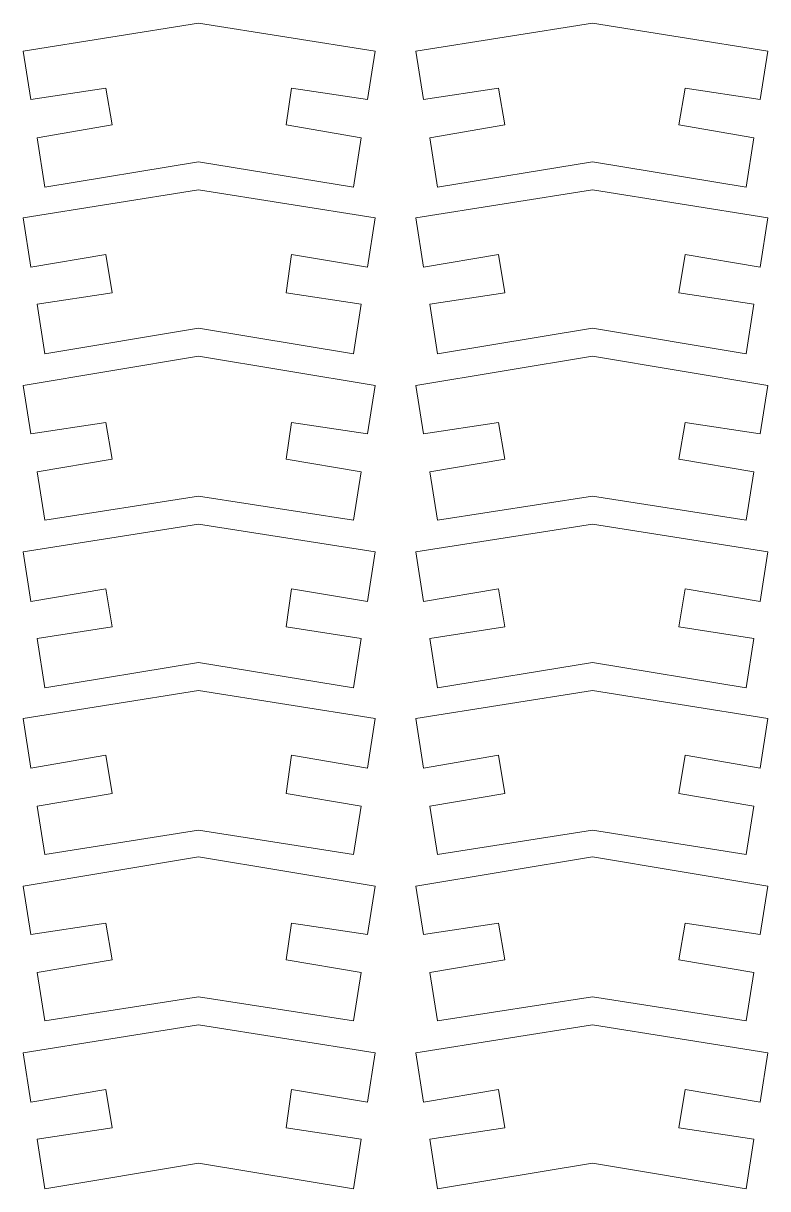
# Model space of a CAD drawing. Header units: centimetres. Extents: x -55.8 to 27.7, y -32.1 to 37.5.
# Drawn here: x 5.48 to 11.34, y -2.9 to 6.26 of the extents above; entities that cross this region are included whole.
import ezdxf

# ---------------------------------------------------------------- set-up
doc = ezdxf.new("R2010")
doc.units = ezdxf.units.CM
doc.header["$MEASUREMENT"] = 0

msp = doc.modelspace()

# ---------------------------------------------------------------- linework, layer by layer
at = {"color": 242, "lineweight": 9}
for points in [[(5.59, 5.365), (5.59, 5.365), (6.18, 5.465), (6.18, 5.465), (6.18, 5.465), (6.18, 5.465), (6.13, 5.755), (6.13, 5.755), (6.13, 5.755), (6.13, 5.755), (5.54, 5.665), (5.54, 5.665), (5.54, 5.665), (5.54, 5.665), (5.48, 6.045), (5.48, 6.045), (5.48, 6.045), (5.48, 6.045), (6.86, 6.265), (6.86, 6.265), (6.86, 6.265), (6.86, 6.265), (8.25, 6.045), (8.25, 6.045), (8.25, 6.045), (8.25, 6.045), (8.19, 5.665), (8.19, 5.665), (8.19, 5.665), (8.19, 5.665), (7.59, 5.755), (7.59, 5.755), (7.59, 5.755), (7.59, 5.755), (7.55, 5.465), (7.55, 5.465), (7.55, 5.465), (7.55, 5.465), (8.14, 5.365), (8.14, 5.365), (8.14, 5.365), (8.14, 5.365), (8.08, 4.975), (8.08, 4.975), (8.08, 4.975), (8.08, 4.975), (6.86, 5.175), (6.86, 5.175), (6.86, 5.175), (6.86, 5.175), (5.65, 4.975), (5.65, 4.975), (5.65, 4.975), (5.65, 4.975), (5.59, 5.365), (5.59, 5.365)], [(8.68, 5.365), (8.68, 5.365), (9.27, 5.465), (9.27, 5.465), (9.27, 5.465), (9.27, 5.465), (9.22, 5.755), (9.22, 5.755), (9.22, 5.755), (9.22, 5.755), (8.63, 5.665), (8.63, 5.665), (8.63, 5.665), (8.63, 5.665), (8.57, 6.045), (8.57, 6.045), (8.57, 6.045), (8.57, 6.045), (9.96, 6.265), (9.96, 6.265), (9.96, 6.265), (9.96, 6.265), (11.34, 6.045), (11.34, 6.045), (11.34, 6.045), (11.34, 6.045), (11.28, 5.665), (11.28, 5.665), (11.28, 5.665), (11.28, 5.665), (10.69, 5.755), (10.69, 5.755), (10.69, 5.755), (10.69, 5.755), (10.64, 5.465), (10.64, 5.465), (10.64, 5.465), (10.64, 5.465), (11.23, 5.365), (11.23, 5.365), (11.23, 5.365), (11.23, 5.365), (11.17, 4.975), (11.17, 4.975), (11.17, 4.975), (11.17, 4.975), (9.96, 5.175), (9.96, 5.175), (9.96, 5.175), (9.96, 5.175), (8.74, 4.975), (8.74, 4.975), (8.74, 4.975), (8.74, 4.975), (8.68, 5.365), (8.68, 5.365)], [(5.59, 4.055), (5.59, 4.055), (6.18, 4.145), (6.18, 4.145), (6.18, 4.145), (6.18, 4.145), (6.13, 4.445), (6.13, 4.445), (6.13, 4.445), (6.13, 4.445), (5.54, 4.345), (5.54, 4.345), (5.54, 4.345), (5.54, 4.345), (5.48, 4.735), (5.48, 4.735), (5.48, 4.735), (5.48, 4.735), (6.86, 4.955), (6.86, 4.955), (6.86, 4.955), (6.86, 4.955), (8.25, 4.735), (8.25, 4.735), (8.25, 4.735), (8.25, 4.735), (8.19, 4.345), (8.19, 4.345), (8.19, 4.345), (8.19, 4.345), (7.59, 4.445), (7.59, 4.445), (7.59, 4.445), (7.59, 4.445), (7.55, 4.145), (7.55, 4.145), (7.55, 4.145), (7.55, 4.145), (8.14, 4.055), (8.14, 4.055), (8.14, 4.055), (8.14, 4.055), (8.08, 3.665), (8.08, 3.665), (8.08, 3.665), (8.08, 3.665), (6.86, 3.865), (6.86, 3.865), (6.86, 3.865), (6.86, 3.865), (5.65, 3.665), (5.65, 3.665), (5.65, 3.665), (5.65, 3.665), (5.59, 4.055), (5.59, 4.055)], [(8.68, 4.055), (8.68, 4.055), (9.27, 4.145), (9.27, 4.145), (9.27, 4.145), (9.27, 4.145), (9.22, 4.445), (9.22, 4.445), (9.22, 4.445), (9.22, 4.445), (8.63, 4.345), (8.63, 4.345), (8.63, 4.345), (8.63, 4.345), (8.57, 4.735), (8.57, 4.735), (8.57, 4.735), (8.57, 4.735), (9.96, 4.955), (9.96, 4.955), (9.96, 4.955), (9.96, 4.955), (11.34, 4.735), (11.34, 4.735), (11.34, 4.735), (11.34, 4.735), (11.28, 4.345), (11.28, 4.345), (11.28, 4.345), (11.28, 4.345), (10.69, 4.445), (10.69, 4.445), (10.69, 4.445), (10.69, 4.445), (10.64, 4.145), (10.64, 4.145), (10.64, 4.145), (10.64, 4.145), (11.23, 4.055), (11.23, 4.055), (11.23, 4.055), (11.23, 4.055), (11.17, 3.665), (11.17, 3.665), (11.17, 3.665), (11.17, 3.665), (9.96, 3.865), (9.96, 3.865), (9.96, 3.865), (9.96, 3.865), (8.74, 3.665), (8.74, 3.665), (8.74, 3.665), (8.74, 3.665), (8.68, 4.055), (8.68, 4.055)], [(5.59, 2.735), (5.59, 2.735), (6.18, 2.835), (6.18, 2.835), (6.18, 2.835), (6.18, 2.835), (6.13, 3.125), (6.13, 3.125), (6.13, 3.125), (6.13, 3.125), (5.54, 3.035), (5.54, 3.035), (5.54, 3.035), (5.54, 3.035), (5.48, 3.415), (5.48, 3.415), (5.48, 3.415), (5.48, 3.415), (6.86, 3.645), (6.86, 3.645), (6.86, 3.645), (6.86, 3.645), (8.25, 3.415), (8.25, 3.415), (8.25, 3.415), (8.25, 3.415), (8.19, 3.035), (8.19, 3.035), (8.19, 3.035), (8.19, 3.035), (7.59, 3.125), (7.59, 3.125), (7.59, 3.125), (7.59, 3.125), (7.55, 2.835), (7.55, 2.835), (7.55, 2.835), (7.55, 2.835), (8.14, 2.735), (8.14, 2.735), (8.14, 2.735), (8.14, 2.735), (8.08, 2.355), (8.08, 2.355), (8.08, 2.355), (8.08, 2.355), (6.86, 2.545), (6.86, 2.545), (6.86, 2.545), (6.86, 2.545), (5.65, 2.355), (5.65, 2.355), (5.65, 2.355), (5.65, 2.355), (5.59, 2.735), (5.59, 2.735)], [(8.68, 2.735), (8.68, 2.735), (9.27, 2.835), (9.27, 2.835), (9.27, 2.835), (9.27, 2.835), (9.22, 3.125), (9.22, 3.125), (9.22, 3.125), (9.22, 3.125), (8.63, 3.035), (8.63, 3.035), (8.63, 3.035), (8.63, 3.035), (8.57, 3.415), (8.57, 3.415), (8.57, 3.415), (8.57, 3.415), (9.96, 3.645), (9.96, 3.645), (9.96, 3.645), (9.96, 3.645), (11.34, 3.415), (11.34, 3.415), (11.34, 3.415), (11.34, 3.415), (11.28, 3.035), (11.28, 3.035), (11.28, 3.035), (11.28, 3.035), (10.69, 3.125), (10.69, 3.125), (10.69, 3.125), (10.69, 3.125), (10.64, 2.835), (10.64, 2.835), (10.64, 2.835), (10.64, 2.835), (11.23, 2.735), (11.23, 2.735), (11.23, 2.735), (11.23, 2.735), (11.17, 2.355), (11.17, 2.355), (11.17, 2.355), (11.17, 2.355), (9.96, 2.545), (9.96, 2.545), (9.96, 2.545), (9.96, 2.545), (8.74, 2.355), (8.74, 2.355), (8.74, 2.355), (8.74, 2.355), (8.68, 2.735), (8.68, 2.735)], [(5.59, 1.425), (5.59, 1.425), (6.18, 1.515), (6.18, 1.515), (6.18, 1.515), (6.18, 1.515), (6.13, 1.815), (6.13, 1.815), (6.13, 1.815), (6.13, 1.815), (5.54, 1.715), (5.54, 1.715), (5.54, 1.715), (5.54, 1.715), (5.48, 2.105), (5.48, 2.105), (5.48, 2.105), (5.48, 2.105), (6.86, 2.325), (6.86, 2.325), (6.86, 2.325), (6.86, 2.325), (8.25, 2.105), (8.25, 2.105), (8.25, 2.105), (8.25, 2.105), (8.19, 1.715), (8.19, 1.715), (8.19, 1.715), (8.19, 1.715), (7.59, 1.815), (7.59, 1.815), (7.59, 1.815), (7.59, 1.815), (7.55, 1.515), (7.55, 1.515), (7.55, 1.515), (7.55, 1.515), (8.14, 1.425), (8.14, 1.425), (8.14, 1.425), (8.14, 1.425), (8.08, 1.035), (8.08, 1.035), (8.08, 1.035), (8.08, 1.035), (6.86, 1.235), (6.86, 1.235), (6.86, 1.235), (6.86, 1.235), (5.65, 1.035), (5.65, 1.035), (5.65, 1.035), (5.65, 1.035), (5.59, 1.425), (5.59, 1.425)], [(8.68, 1.425), (8.68, 1.425), (9.27, 1.515), (9.27, 1.515), (9.27, 1.515), (9.27, 1.515), (9.22, 1.815), (9.22, 1.815), (9.22, 1.815), (9.22, 1.815), (8.63, 1.715), (8.63, 1.715), (8.63, 1.715), (8.63, 1.715), (8.57, 2.105), (8.57, 2.105), (8.57, 2.105), (8.57, 2.105), (9.96, 2.325), (9.96, 2.325), (9.96, 2.325), (9.96, 2.325), (11.34, 2.105), (11.34, 2.105), (11.34, 2.105), (11.34, 2.105), (11.28, 1.715), (11.28, 1.715), (11.28, 1.715), (11.28, 1.715), (10.69, 1.815), (10.69, 1.815), (10.69, 1.815), (10.69, 1.815), (10.64, 1.515), (10.64, 1.515), (10.64, 1.515), (10.64, 1.515), (11.23, 1.425), (11.23, 1.425), (11.23, 1.425), (11.23, 1.425), (11.17, 1.035), (11.17, 1.035), (11.17, 1.035), (11.17, 1.035), (9.96, 1.235), (9.96, 1.235), (9.96, 1.235), (9.96, 1.235), (8.74, 1.035), (8.74, 1.035), (8.74, 1.035), (8.74, 1.035), (8.68, 1.425), (8.68, 1.425)], [(5.59, 0.105), (5.59, 0.105), (6.18, 0.205), (6.18, 0.205), (6.18, 0.205), (6.18, 0.205), (6.13, 0.505), (6.13, 0.505), (6.13, 0.505), (6.13, 0.505), (5.54, 0.405), (5.54, 0.405), (5.54, 0.405), (5.54, 0.405), (5.48, 0.795), (5.48, 0.795), (5.48, 0.795), (5.48, 0.795), (6.86, 1.015), (6.86, 1.015), (6.86, 1.015), (6.86, 1.015), (8.25, 0.795), (8.25, 0.795), (8.25, 0.795), (8.25, 0.795), (8.19, 0.405), (8.19, 0.405), (8.19, 0.405), (8.19, 0.405), (7.59, 0.505), (7.59, 0.505), (7.59, 0.505), (7.59, 0.505), (7.55, 0.205), (7.55, 0.205), (7.55, 0.205), (7.55, 0.205), (8.14, 0.105), (8.14, 0.105), (8.14, 0.105), (8.14, 0.105), (8.08, -0.275), (8.08, -0.275), (8.08, -0.275), (8.08, -0.275), (6.86, -0.085), (6.86, -0.085), (6.86, -0.085), (6.86, -0.085), (5.65, -0.275), (5.65, -0.275), (5.65, -0.275), (5.65, -0.275), (5.59, 0.105), (5.59, 0.105)], [(8.68, 0.105), (8.68, 0.105), (9.27, 0.205), (9.27, 0.205), (9.27, 0.205), (9.27, 0.205), (9.22, 0.505), (9.22, 0.505), (9.22, 0.505), (9.22, 0.505), (8.63, 0.405), (8.63, 0.405), (8.63, 0.405), (8.63, 0.405), (8.57, 0.795), (8.57, 0.795), (8.57, 0.795), (8.57, 0.795), (9.96, 1.015), (9.96, 1.015), (9.96, 1.015), (9.96, 1.015), (11.34, 0.795), (11.34, 0.795), (11.34, 0.795), (11.34, 0.795), (11.28, 0.405), (11.28, 0.405), (11.28, 0.405), (11.28, 0.405), (10.69, 0.505), (10.69, 0.505), (10.69, 0.505), (10.69, 0.505), (10.64, 0.205), (10.64, 0.205), (10.64, 0.205), (10.64, 0.205), (11.23, 0.105), (11.23, 0.105), (11.23, 0.105), (11.23, 0.105), (11.17, -0.275), (11.17, -0.275), (11.17, -0.275), (11.17, -0.275), (9.96, -0.085), (9.96, -0.085), (9.96, -0.085), (9.96, -0.085), (8.74, -0.275), (8.74, -0.275), (8.74, -0.275), (8.74, -0.275), (8.68, 0.105), (8.68, 0.105)], [(5.59, -1.205), (5.59, -1.205), (6.18, -1.105), (6.18, -1.105), (6.18, -1.105), (6.18, -1.105), (6.13, -0.815), (6.13, -0.815), (6.13, -0.815), (6.13, -0.815), (5.54, -0.905), (5.54, -0.905), (5.54, -0.905), (5.54, -0.905), (5.48, -0.525), (5.48, -0.525), (5.48, -0.525), (5.48, -0.525), (6.86, -0.295), (6.86, -0.295), (6.86, -0.295), (6.86, -0.295), (8.25, -0.525), (8.25, -0.525), (8.25, -0.525), (8.25, -0.525), (8.19, -0.905), (8.19, -0.905), (8.19, -0.905), (8.19, -0.905), (7.59, -0.815), (7.59, -0.815), (7.59, -0.815), (7.59, -0.815), (7.55, -1.105), (7.55, -1.105), (7.55, -1.105), (7.55, -1.105), (8.14, -1.205), (8.14, -1.205), (8.14, -1.205), (8.14, -1.205), (8.08, -1.585), (8.08, -1.585), (8.08, -1.585), (8.08, -1.585), (6.86, -1.395), (6.86, -1.395), (6.86, -1.395), (6.86, -1.395), (5.65, -1.585), (5.65, -1.585), (5.65, -1.585), (5.65, -1.585), (5.59, -1.205), (5.59, -1.205)], [(8.68, -1.205), (8.68, -1.205), (9.27, -1.105), (9.27, -1.105), (9.27, -1.105), (9.27, -1.105), (9.22, -0.815), (9.22, -0.815), (9.22, -0.815), (9.22, -0.815), (8.63, -0.905), (8.63, -0.905), (8.63, -0.905), (8.63, -0.905), (8.57, -0.525), (8.57, -0.525), (8.57, -0.525), (8.57, -0.525), (9.96, -0.295), (9.96, -0.295), (9.96, -0.295), (9.96, -0.295), (11.34, -0.525), (11.34, -0.525), (11.34, -0.525), (11.34, -0.525), (11.28, -0.905), (11.28, -0.905), (11.28, -0.905), (11.28, -0.905), (10.69, -0.815), (10.69, -0.815), (10.69, -0.815), (10.69, -0.815), (10.64, -1.105), (10.64, -1.105), (10.64, -1.105), (10.64, -1.105), (11.23, -1.205), (11.23, -1.205), (11.23, -1.205), (11.23, -1.205), (11.17, -1.585), (11.17, -1.585), (11.17, -1.585), (11.17, -1.585), (9.96, -1.395), (9.96, -1.395), (9.96, -1.395), (9.96, -1.395), (8.74, -1.585), (8.74, -1.585), (8.74, -1.585), (8.74, -1.585), (8.68, -1.205), (8.68, -1.205)], [(5.59, -2.515), (5.59, -2.515), (6.18, -2.425), (6.18, -2.425), (6.18, -2.425), (6.18, -2.425), (6.13, -2.125), (6.13, -2.125), (6.13, -2.125), (6.13, -2.125), (5.54, -2.225), (5.54, -2.225), (5.54, -2.225), (5.54, -2.225), (5.48, -1.835), (5.48, -1.835), (5.48, -1.835), (5.48, -1.835), (6.86, -1.615), (6.86, -1.615), (6.86, -1.615), (6.86, -1.615), (8.25, -1.835), (8.25, -1.835), (8.25, -1.835), (8.25, -1.835), (8.19, -2.225), (8.19, -2.225), (8.19, -2.225), (8.19, -2.225), (7.59, -2.125), (7.59, -2.125), (7.59, -2.125), (7.59, -2.125), (7.55, -2.425), (7.55, -2.425), (7.55, -2.425), (7.55, -2.425), (8.14, -2.515), (8.14, -2.515), (8.14, -2.515), (8.14, -2.515), (8.08, -2.905), (8.08, -2.905), (8.08, -2.905), (8.08, -2.905), (6.86, -2.705), (6.86, -2.705), (6.86, -2.705), (6.86, -2.705), (5.65, -2.905), (5.65, -2.905), (5.65, -2.905), (5.65, -2.905), (5.59, -2.515), (5.59, -2.515)], [(8.68, -2.515), (8.68, -2.515), (9.27, -2.425), (9.27, -2.425), (9.27, -2.425), (9.27, -2.425), (9.22, -2.125), (9.22, -2.125), (9.22, -2.125), (9.22, -2.125), (8.63, -2.225), (8.63, -2.225), (8.63, -2.225), (8.63, -2.225), (8.57, -1.835), (8.57, -1.835), (8.57, -1.835), (8.57, -1.835), (9.96, -1.615), (9.96, -1.615), (9.96, -1.615), (9.96, -1.615), (11.34, -1.835), (11.34, -1.835), (11.34, -1.835), (11.34, -1.835), (11.28, -2.225), (11.28, -2.225), (11.28, -2.225), (11.28, -2.225), (10.69, -2.125), (10.69, -2.125), (10.69, -2.125), (10.69, -2.125), (10.64, -2.425), (10.64, -2.425), (10.64, -2.425), (10.64, -2.425), (11.23, -2.515), (11.23, -2.515), (11.23, -2.515), (11.23, -2.515), (11.17, -2.905), (11.17, -2.905), (11.17, -2.905), (11.17, -2.905), (9.96, -2.705), (9.96, -2.705), (9.96, -2.705), (9.96, -2.705), (8.74, -2.905), (8.74, -2.905), (8.74, -2.905), (8.74, -2.905), (8.68, -2.515), (8.68, -2.515)]]:
    msp.add_open_spline(points, degree=3, knots=[0, 0, 0, 0, 0.0666667, 0.0666667, 0.0666667, 0.0666667, 0.1333333, 0.1333333, 0.1333333, 0.1333333, 0.2, 0.2, 0.2, 0.2, 0.2666667, 0.2666667, 0.2666667, 0.2666667, 0.3333333, 0.3333333, 0.3333333, 0.3333333, 0.4, 0.4, 0.4, 0.4, 0.4666667, 0.4666667, 0.4666667, 0.4666667, 0.5333333, 0.5333333, 0.5333333, 0.5333333, 0.6, 0.6, 0.6, 0.6, 0.6666667, 0.6666667, 0.6666667, 0.6666667, 0.7333333, 0.7333333, 0.7333333, 0.7333333, 0.8, 0.8, 0.8, 0.8, 0.8666667, 0.8666667, 0.8666667, 0.8666667, 1, 1, 1, 1], dxfattribs=at)

doc.saveas('drawing.dxf')
